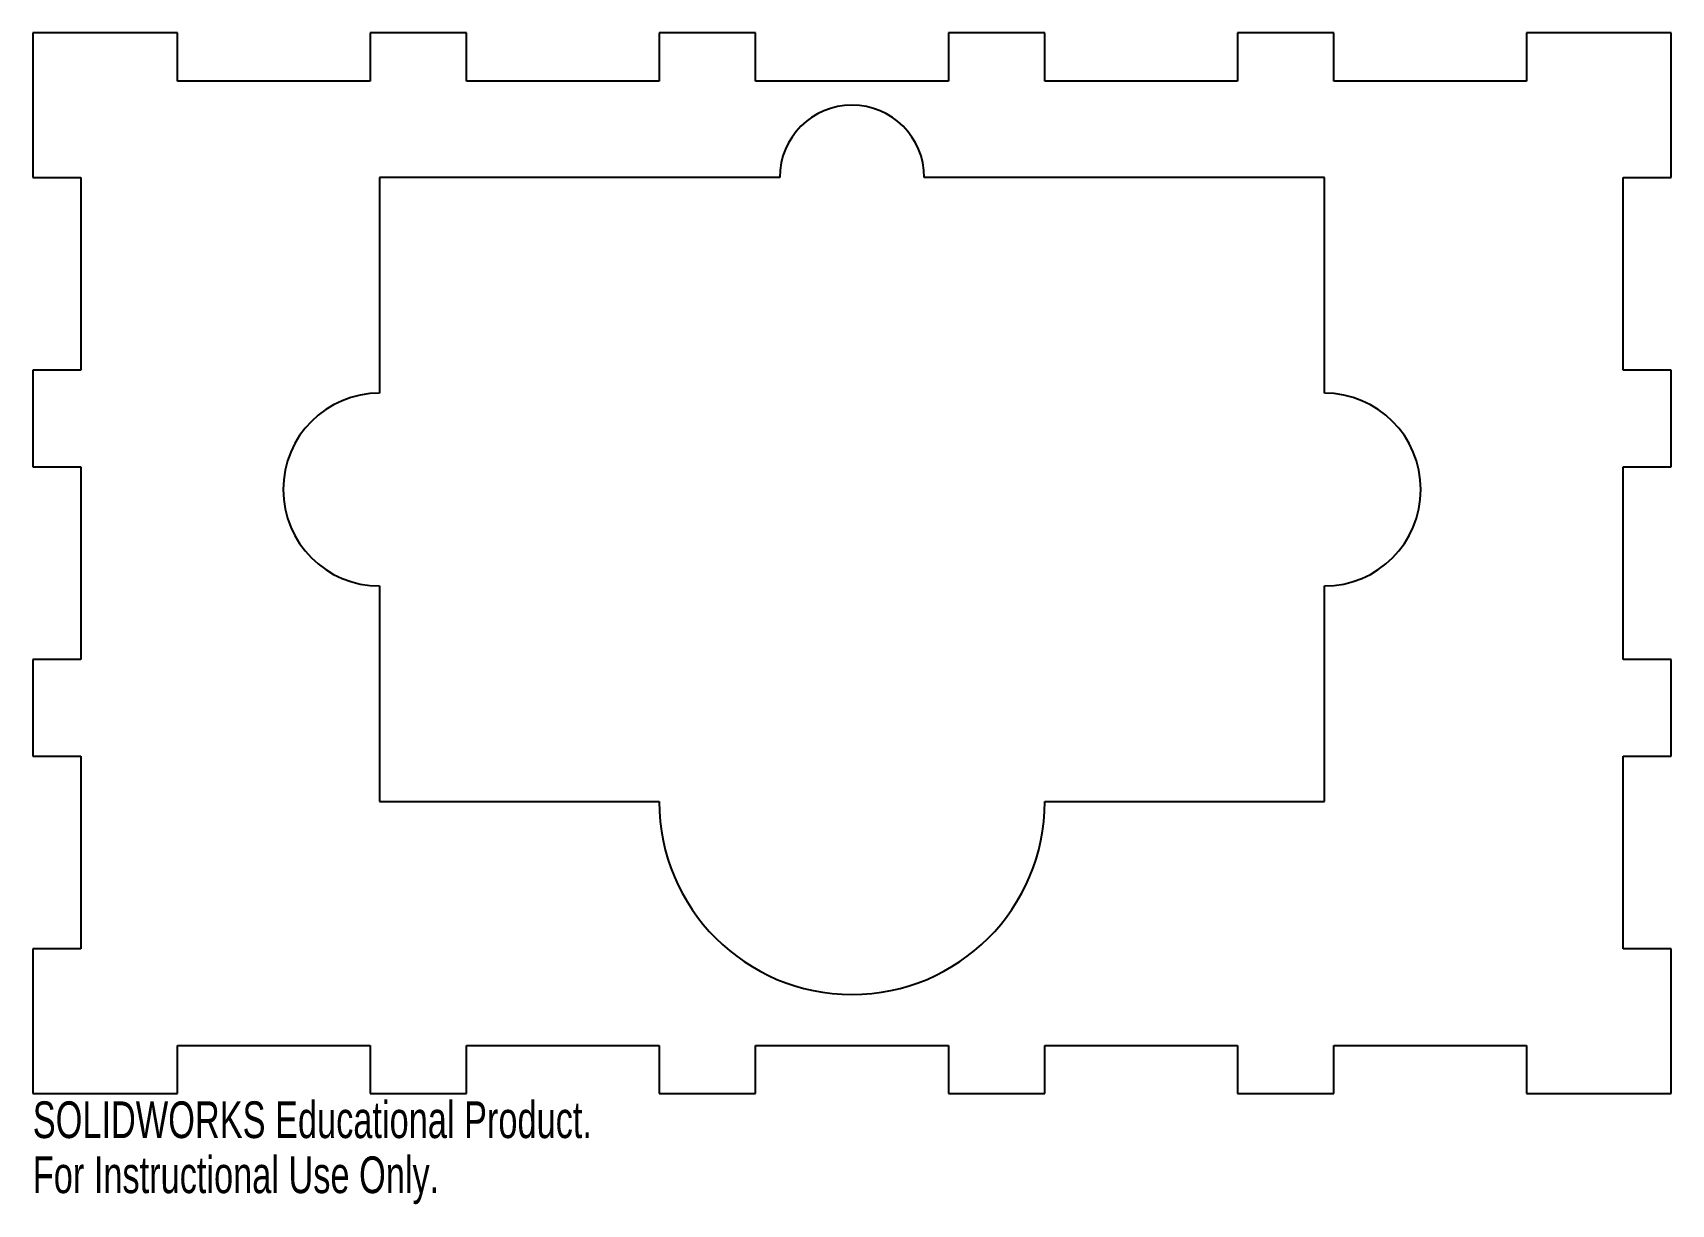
# Model space of a CAD drawing. Header units: inches. Extents: x -4.25 to 4.25, y -3.32 to 2.75.
import ezdxf

# ---------------------------------------------------------------- set-up
doc = ezdxf.new("R2010")
doc.units = ezdxf.units.IN
doc.header["$MEASUREMENT"] = 0
doc.styles.add('SLDTEXTSTYLE0', font='TXT', dxfattribs={"width": 0.7})

msp = doc.modelspace()

# ---------------------------------------------------------------- linework, layer by layer
at = {"color": 7, "linetype": 'Continuous', "lineweight": 25}
for p, q in [((-3.5, 2.75), (-4.25, 2.75)), ((-4.25, 2.75), (-4.25, 2)), ((-3.5, 2.5), (-3.5, 2.75)), ((-2, 2.75), (-2.5, 2.75)), ((-2.5, 2.75), (-2.5, 2.5)), ((-2, 2.5), (-2, 2.75)), ((-0.5, 2.75), (-1, 2.75)), ((-1, 2.75), (-1, 2.5)), ((-0.5, 2.5), (-0.5, 2.75)), ((1, 2.75), (0.5, 2.75)), ((0.5, 2.75), (0.5, 2.5)), ((1, 2.5), (1, 2.75)), ((2.5, 2.75), (2, 2.75)), ((2, 2.75), (2, 2.5)), ((2.5, 2.5), (2.5, 2.75)), ((4.25, 2.75), (3.5, 2.75)), ((3.5, 2.75), (3.5, 2.5)), ((4.25, 2), (4.25, 2.75)), ((-2.5, 2.5), (-3.5, 2.5)), ((-1, 2.5), (-2, 2.5)), ((0.5, 2.5), (-0.5, 2.5)), ((2, 2.5), (1, 2.5)), ((3.5, 2.5), (2.5, 2.5)), ((-4.25, 2), (-4, 2)), ((-4, 2), (-4, 1)), ((-0.375, 2), (-2.4508, 2)), ((-2.4508, 2), (-2.4508, 0.8819)), ((2.4508, 2), (0.375, 2)), ((2.4508, 0.8819), (2.4508, 2)), ((4, 1), (4, 2)), ((4, 2), (4.25, 2)), ((-4, 1), (-4.25, 1)), ((-4.25, 1), (-4.25, 0.5)), ((4.25, 1), (4, 1)), ((4.25, 0.5), (4.25, 1)), ((-4.25, 0.5), (-4, 0.5)), ((-4, 0.5), (-4, -0.5)), ((4, -0.5), (4, 0.5)), ((4, 0.5), (4.25, 0.5)), ((-2.4508, -0.1181), (-2.4508, -1.2362)), ((2.4508, -1.2362), (2.4508, -0.1181)), ((-4, -0.5), (-4.25, -0.5)), ((-4.25, -0.5), (-4.25, -1)), ((4.25, -0.5), (4, -0.5)), ((4.25, -1), (4.25, -0.5)), ((-4.25, -1), (-4, -1)), ((-4, -1), (-4, -2)), ((4, -2), (4, -1)), ((4, -1), (4.25, -1)), ((-2.4508, -1.2362), (-1, -1.2362)), ((1, -1.2362), (2.4508, -1.2362)), ((-4, -2), (-4.25, -2)), ((-4.25, -2), (-4.25, -2.75)), ((4.25, -2), (4, -2)), ((4.25, -2.75), (4.25, -2)), ((-3.5, -2.75), (-3.5, -2.5)), ((-3.5, -2.5), (-2.5, -2.5)), ((-2.5, -2.5), (-2.5, -2.75)), ((-2, -2.75), (-2, -2.5)), ((-2, -2.5), (-1, -2.5)), ((-1, -2.5), (-1, -2.75)), ((-0.5, -2.75), (-0.5, -2.5)), ((-0.5, -2.5), (0.5, -2.5)), ((0.5, -2.5), (0.5, -2.75)), ((1, -2.75), (1, -2.5)), ((1, -2.5), (2, -2.5)), ((2, -2.5), (2, -2.75)), ((2.5, -2.5), (3.5, -2.5)), ((2.5, -2.75), (2.5, -2.5)), ((3.5, -2.5), (3.5, -2.75)), ((-4.25, -2.75), (-3.5, -2.75)), ((-2.5, -2.75), (-2, -2.75)), ((-1, -2.75), (-0.5, -2.75)), ((0.5, -2.75), (1, -2.75)), ((2, -2.75), (2.5, -2.75)), ((3.5, -2.75), (4.25, -2.75))]:
    msp.add_line(p, q, dxfattribs=at)
for centre, radius, start, end in [((0, 2), 0.375, 0, 180), ((-2.4508, 0.3819), 0.5, 90, 270), ((2.4508, 0.3819), 0.5, 270, 90), ((0, -1.2362), 1, 180, 0)]:
    msp.add_arc(centre, radius, start, end, dxfattribs=at)

# ---------------------------------------------------------------- texts
at = {"color": 7, "linetype": 'Continuous', "char_height": 0.1903, "attachment_point": 1, "style": 'SLDTEXTSTYLE0'}
for s, insert in [('SOLIDWORKS Educational Product.', (-4.25, -2.7901)), ('For Instructional Use Only.', (-4.25, -3.0756))]:
    msp.add_mtext(s, dxfattribs=dict(at, insert=insert))

doc.saveas('drawing.dxf')
